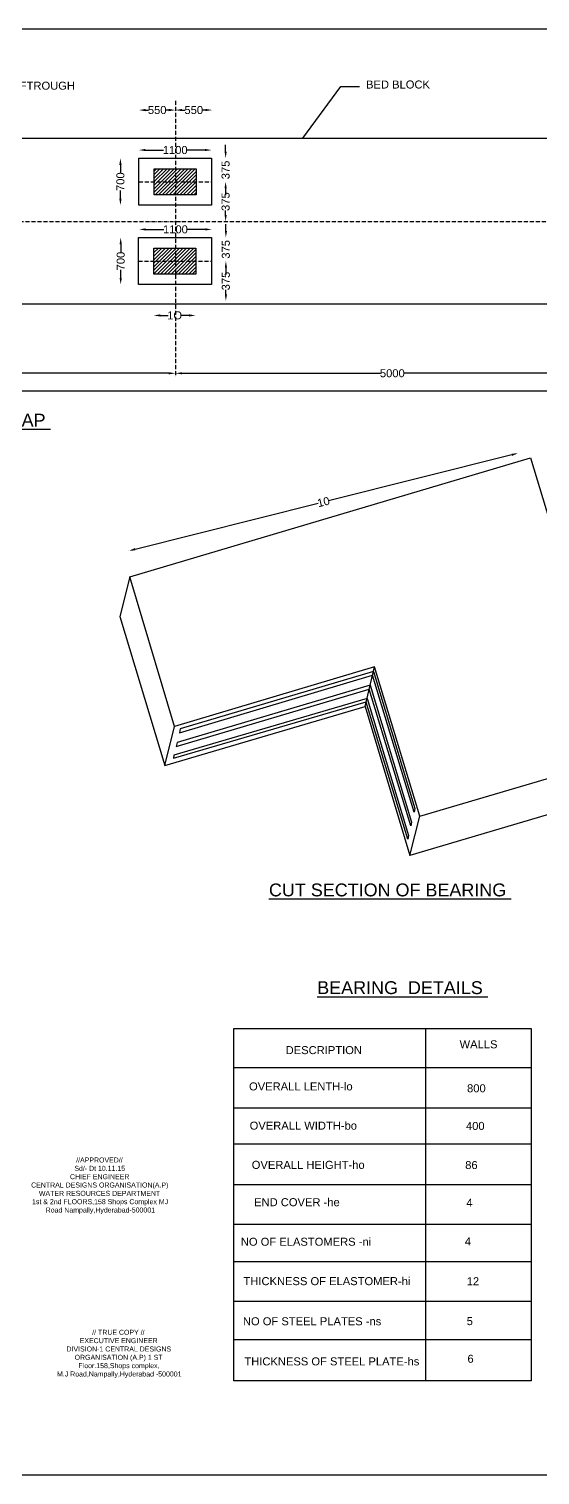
# Model space of a CAD drawing. Header units: millimetres. Extents: x 5124 to 3979742, y 2311 to 12006648.
# Drawn here: x 3960446 to 3968121, y 11984959 to 12006648 of the extents above; entities that cross this region are included whole.
import ezdxf

# ---------------------------------------------------------------- set-up
doc = ezdxf.new("R2010")
doc.units = ezdxf.units.MM
doc.header["$MEASUREMENT"] = 0
doc.linetypes.add('ACAD_ISO10W100', pattern=[18, 12, -3, 0, -3])
doc.layers.add('DRAWING', color=7, linetype='Continuous')
doc.layers.add('TEXT', color=7, linetype='Continuous')
doc.styles.get("Standard").update_dxf_attribs({"font": 'arial.ttf', "height": 120})
doc.dimstyles.get("Standard").update_dxf_attribs({"dimtxt": 120, "dimasz": 100, "dimexe": 0.18, "dimexo": 0.0625, "dimgap": 0.09, "dimtad": 0, "dimdec": 0, "dimzin": 0, "dimdsep": 46, "dimtxsty": 'Standard', "dimcen": 0.09, "dimse1": 1, "dimse2": 1, "dimadec": 0, "dimazin": 0, "dimtfac": 1, "dimtdec": 0, "dimtofl": 0, "dimtmove": 0, "dimatfit": 3, "dimfxl": 0, "dimtolj": 1, "dimtzin": 0, "dimarcsym": 0})

# ---------------------------------------------------------------- blocks, each defined once
blk = doc.blocks.new('*D23')
at = {"layer": 'Defpoints', "color": 0, "transparency": 16777216}
for p in [(3962096, 12004831), (3962096, 12004709), (3963189, 12004709)]:
    blk.add_point(p, dxfattribs=at)
at = {"layer": 'TEXT', "color": 0, "lineweight": -2, "transparency": 16777216}
for p, q in [((3962196, 12004831), (3962469, 12004831)), ((3963089, 12004831), (3962816, 12004831))]:
    blk.add_line(p, q, dxfattribs=at)
at = {"layer": 'TEXT', "color": 0, "transparency": 16777216}
for points in [[(3962196, 12004848), (3962196, 12004815), (3962096, 12004831)], [(3963089, 12004848), (3963089, 12004815), (3963189, 12004831)]]:
    blk.add_solid(points, dxfattribs=at)
at = {"layer": 'TEXT', "color": 0, "transparency": 16777216, "insert": (3962642, 12004831), "char_height": 120, "attachment_point": 5}
blk.add_mtext('\\A1;1100', dxfattribs=at)
blk = doc.blocks.new('*D24')
at = {"layer": 'Defpoints', "color": 0, "transparency": 16777216}
for p in [(3962096, 12004709), (3961820, 12004004), (3962096, 12004004)]:
    blk.add_point(p, dxfattribs=at)
at = {"layer": 'TEXT', "color": 0, "lineweight": -2, "transparency": 16777216}
for p, q in [((3961820, 12004609), (3961820, 12004489)), ((3961820, 12004104), (3961820, 12004225))]:
    blk.add_line(p, q, dxfattribs=at)
at = {"layer": 'TEXT', "color": 0, "transparency": 16777216}
for points in [[(3961803, 12004609), (3961837, 12004609), (3961820, 12004709)], [(3961803, 12004104), (3961837, 12004104), (3961820, 12004004)]]:
    blk.add_solid(points, dxfattribs=at)
at = {"layer": 'TEXT', "color": 0, "transparency": 16777216, "insert": (3961820, 12004357), "char_height": 120, "attachment_point": 5, "rotation": 90}
blk.add_mtext('\\A1;700', dxfattribs=at)
blk = doc.blocks.new('*D25')
at = {"layer": 'Defpoints', "color": 0, "transparency": 16777216}
for p in [(3963189, 12004709), (3963189, 12004357), (3963399, 12004357)]:
    blk.add_point(p, dxfattribs=at)
at = {"layer": 'TEXT', "color": 0, "lineweight": -2, "transparency": 16777216}
for p, q in [((3963399, 12004809), (3963399, 12004909)), ((3963399, 12004257), (3963399, 12004157))]:
    blk.add_line(p, q, dxfattribs=at)
at = {"layer": 'TEXT', "color": 0, "transparency": 16777216}
for points in [[(3963383, 12004809), (3963416, 12004809), (3963399, 12004709)], [(3963383, 12004257), (3963416, 12004257), (3963399, 12004357)]]:
    blk.add_solid(points, dxfattribs=at)
at = {"layer": 'TEXT', "color": 0, "transparency": 16777216, "insert": (3963399, 12004533), "char_height": 120, "attachment_point": 5, "rotation": 90}
blk.add_mtext('\\A1;375', dxfattribs=at)
blk = doc.blocks.new('*D26')
at = {"layer": 'Defpoints', "color": 0, "transparency": 16777216}
for p in [(3963399, 12004357), (3963399, 12004357), (3963399, 12003759)]:
    blk.add_point(p, dxfattribs=at)
at = {"layer": 'TEXT', "color": 0, "lineweight": -2, "transparency": 16777216}
for p, q in [((3963399, 12004257), (3963399, 12004191)), ((3963399, 12003859), (3963399, 12003925))]:
    blk.add_line(p, q, dxfattribs=at)
at = {"layer": 'TEXT', "color": 0, "transparency": 16777216}
for points in [[(3963383, 12004257), (3963416, 12004257), (3963399, 12004357)], [(3963383, 12003859), (3963416, 12003859), (3963399, 12003759)]]:
    blk.add_solid(points, dxfattribs=at)
at = {"layer": 'TEXT', "color": 0, "transparency": 16777216, "insert": (3963399, 12004058), "char_height": 120, "attachment_point": 5, "rotation": 90}
blk.add_mtext('\\A1;375', dxfattribs=at)
blk = doc.blocks.new('*D27')
at = {"layer": 'Defpoints', "color": 0, "transparency": 16777216}
for p in [(3962100, 12003641), (3962100, 12003519), (3963193, 12003519)]:
    blk.add_point(p, dxfattribs=at)
at = {"layer": 'TEXT', "color": 0, "lineweight": -2, "transparency": 16777216}
for p, q in [((3962200, 12003641), (3962473, 12003641)), ((3963093, 12003641), (3962820, 12003641))]:
    blk.add_line(p, q, dxfattribs=at)
at = {"layer": 'TEXT', "color": 0, "transparency": 16777216}
for points in [[(3962200, 12003657), (3962200, 12003624), (3962100, 12003641)], [(3963093, 12003657), (3963093, 12003624), (3963193, 12003641)]]:
    blk.add_solid(points, dxfattribs=at)
at = {"layer": 'TEXT', "color": 0, "transparency": 16777216, "insert": (3962646, 12003641), "char_height": 120, "attachment_point": 5}
blk.add_mtext('\\A1;1100', dxfattribs=at)
blk = doc.blocks.new('*D28')
at = {"layer": 'Defpoints', "color": 0, "transparency": 16777216}
for p in [(3962100, 12003519), (3961824, 12002814), (3962100, 12002814)]:
    blk.add_point(p, dxfattribs=at)
at = {"layer": 'TEXT', "color": 0, "lineweight": -2, "transparency": 16777216}
for p, q in [((3961824, 12003419), (3961824, 12003298)), ((3961824, 12002914), (3961824, 12003034))]:
    blk.add_line(p, q, dxfattribs=at)
at = {"layer": 'TEXT', "color": 0, "transparency": 16777216}
for points in [[(3961807, 12003419), (3961841, 12003419), (3961824, 12003519)], [(3961807, 12002914), (3961841, 12002914), (3961824, 12002814)]]:
    blk.add_solid(points, dxfattribs=at)
at = {"layer": 'TEXT', "color": 0, "transparency": 16777216, "insert": (3961824, 12003166), "char_height": 120, "attachment_point": 5, "rotation": 90}
blk.add_mtext('\\A1;700', dxfattribs=at)
blk = doc.blocks.new('*D29')
at = {"layer": 'Defpoints', "color": 0, "transparency": 16777216}
for p in [(3963193, 12003519), (3963193, 12003166), (3963403, 12003166)]:
    blk.add_point(p, dxfattribs=at)
at = {"layer": 'TEXT', "color": 0, "lineweight": -2, "transparency": 16777216}
for p, q in [((3963403, 12003619), (3963403, 12003719)), ((3963403, 12003066), (3963403, 12002966))]:
    blk.add_line(p, q, dxfattribs=at)
at = {"layer": 'TEXT', "color": 0, "transparency": 16777216}
for points in [[(3963387, 12003619), (3963420, 12003619), (3963403, 12003519)], [(3963387, 12003066), (3963420, 12003066), (3963403, 12003166)]]:
    blk.add_solid(points, dxfattribs=at)
at = {"layer": 'TEXT', "color": 0, "transparency": 16777216, "insert": (3963403, 12003342), "char_height": 120, "attachment_point": 5, "rotation": 90}
blk.add_mtext('\\A1;375', dxfattribs=at)
blk = doc.blocks.new('*D30')
at = {"layer": 'Defpoints', "color": 0, "transparency": 16777216}
for p in [(3963403, 12003166), (3963403, 12003166), (3963403, 12002568)]:
    blk.add_point(p, dxfattribs=at)
at = {"layer": 'TEXT', "color": 0, "lineweight": -2, "transparency": 16777216}
for p, q in [((3963403, 12003066), (3963403, 12003000)), ((3963403, 12002668), (3963403, 12002734))]:
    blk.add_line(p, q, dxfattribs=at)
at = {"layer": 'TEXT', "color": 0, "transparency": 16777216}
for points in [[(3963387, 12003066), (3963420, 12003066), (3963403, 12003166)], [(3963387, 12002668), (3963420, 12002668), (3963403, 12002568)]]:
    blk.add_solid(points, dxfattribs=at)
at = {"layer": 'TEXT', "color": 0, "transparency": 16777216, "insert": (3963403, 12002867), "char_height": 120, "attachment_point": 5, "rotation": 90}
blk.add_mtext('\\A1;375', dxfattribs=at)
blk = doc.blocks.new('*D43')
at = {"layer": 'Defpoints', "color": 0, "transparency": 16777216}
for p in [(3962318, 12002348), (3962949, 12002351), (3962949, 12002348)]:
    blk.add_point(p, dxfattribs=at)
at = {"layer": 'TEXT', "color": 0, "lineweight": -2, "transparency": 16777216}
for p, q in [((3962418, 12002351), (3962535, 12002351)), ((3962849, 12002351), (3962733, 12002351))]:
    blk.add_line(p, q, dxfattribs=at)
at = {"layer": 'TEXT', "color": 0, "transparency": 16777216}
for points in [[(3962418, 12002367), (3962418, 12002334), (3962318, 12002351)], [(3962849, 12002367), (3962849, 12002334), (3962949, 12002351)]]:
    blk.add_solid(points, dxfattribs=at)
at = {"layer": 'TEXT', "color": 0, "transparency": 16777216, "insert": (3962634, 12002351), "char_height": 120, "attachment_point": 5}
blk.add_mtext('\\A1;1O', dxfattribs=at)
blk = doc.blocks.new('*D48')
at = {"layer": 'Defpoints', "color": 0, "transparency": 16777216}
for p in [(3956128, 12001483), (3962646, 12001483), (3962646, 12001483)]:
    blk.add_point(p, dxfattribs=at)
at = {"layer": 'TEXT', "color": 0, "lineweight": -2, "transparency": 16777216}
for p, q in [((3956228, 12001483), (3959208, 12001483)), ((3962546, 12001483), (3959566, 12001483))]:
    blk.add_line(p, q, dxfattribs=at)
at = {"layer": 'TEXT', "color": 0, "transparency": 16777216}
for points in [[(3956228, 12001500), (3956228, 12001466), (3956128, 12001483)], [(3962546, 12001500), (3962546, 12001466), (3962646, 12001483)]]:
    blk.add_solid(points, dxfattribs=at)
at = {"layer": 'TEXT', "color": 0, "transparency": 16777216, "insert": (3959387, 12001483), "char_height": 120, "attachment_point": 5}
blk.add_mtext('\\A1;5000', dxfattribs=at)
blk = doc.blocks.new('*D49')
at = {"layer": 'Defpoints', "color": 0, "transparency": 16777216}
for p in [(3962646, 12001483), (3969157, 12001483), (3969157, 12001483)]:
    blk.add_point(p, dxfattribs=at)
at = {"layer": 'TEXT', "color": 0, "lineweight": -2, "transparency": 16777216}
for p, q in [((3962746, 12001483), (3965723, 12001483)), ((3969057, 12001483), (3966081, 12001483))]:
    blk.add_line(p, q, dxfattribs=at)
at = {"layer": 'TEXT', "color": 0, "transparency": 16777216}
for points in [[(3962746, 12001500), (3962746, 12001466), (3962646, 12001483)], [(3969057, 12001500), (3969057, 12001466), (3969157, 12001483)]]:
    blk.add_solid(points, dxfattribs=at)
at = {"layer": 'TEXT', "color": 0, "transparency": 16777216, "insert": (3965902, 12001483), "char_height": 120, "attachment_point": 5}
blk.add_mtext('\\A1;5000', dxfattribs=at)
blk = doc.blocks.new('*D51')
at = {"layer": 'Defpoints', "color": 0, "transparency": 16777216}
for p in [(3948395, 12001226), (3948395, 12001214), (3970178, 12001226)]:
    blk.add_point(p, dxfattribs=at)
at = {"layer": 'TEXT', "color": 0, "lineweight": -2, "transparency": 16777216}
for p, q in [((3948495, 12001214), (3959067, 12001214)), ((3970078, 12001214), (3959507, 12001214))]:
    blk.add_line(p, q, dxfattribs=at)
at = {"layer": 'TEXT', "color": 0, "transparency": 16777216}
for points in [[(3948495, 12001231), (3948495, 12001197), (3948395, 12001214)], [(3970078, 12001231), (3970078, 12001197), (3970178, 12001214)]]:
    blk.add_solid(points, dxfattribs=at)
at = {"layer": 'TEXT', "color": 0, "transparency": 16777216, "insert": (3959287, 12001214), "char_height": 120, "attachment_point": 5}
blk.add_mtext('\\A1;16400', dxfattribs=at)
blk = doc.blocks.new('*D62')
at = {"layer": 'Defpoints', "color": 0, "transparency": 16777216}
for p in [(3967512, 12001404), (3967792, 12000285), (3962091, 11998234)]:
    blk.add_point(p, dxfattribs=at)
at = {"layer": 'TEXT', "color": 0, "lineweight": -2, "transparency": 16777216}
for p, q in [((3967695, 12000260), (3964946, 11999572)), ((3962041, 11998845), (3964791, 11999533))]:
    blk.add_line(p, q, dxfattribs=at)
at = {"layer": 'TEXT', "color": 0, "transparency": 16777216}
for points in [[(3967691, 12000277), (3967699, 12000244), (3967792, 12000285)], [(3962037, 11998861), (3962046, 11998828), (3961944, 11998820)]]:
    blk.add_solid(points, dxfattribs=at)
at = {"layer": 'TEXT', "color": 0, "transparency": 16777216, "insert": (3964868, 11999553), "char_height": 120, "attachment_point": 5, "rotation": 14.0599}
blk.add_mtext('\\A1;10', dxfattribs=at)
blk = doc.blocks.new('*D80')
at = {"layer": 'Defpoints', "color": 0, "transparency": 16777216}
for p in [(3962098, 12005419), (3962646, 12005431), (3962646, 12005419)]:
    blk.add_point(p, dxfattribs=at)
at = {"layer": 'TEXT', "color": 0, "lineweight": -2, "transparency": 16777216}
for p, q in [((3962198, 12005431), (3962239, 12005431)), ((3962546, 12005431), (3962504, 12005431))]:
    blk.add_line(p, q, dxfattribs=at)
at = {"layer": 'TEXT', "color": 0, "transparency": 16777216}
for points in [[(3962198, 12005448), (3962198, 12005414), (3962098, 12005431)], [(3962546, 12005448), (3962546, 12005414), (3962646, 12005431)]]:
    blk.add_solid(points, dxfattribs=at)
at = {"layer": 'TEXT', "color": 0, "transparency": 16777216, "insert": (3962372, 12005431), "char_height": 120, "attachment_point": 5}
blk.add_mtext('\\A1;550', dxfattribs=at)
blk = doc.blocks.new('*D81')
at = {"layer": 'Defpoints', "color": 0, "transparency": 16777216}
for p in [(3962643, 12005431), (3963198, 12005431), (3963198, 12005431)]:
    blk.add_point(p, dxfattribs=at)
at = {"layer": 'TEXT', "color": 0, "lineweight": -2, "transparency": 16777216}
for p, q in [((3962743, 12005431), (3962788, 12005431)), ((3963098, 12005431), (3963053, 12005431))]:
    blk.add_line(p, q, dxfattribs=at)
at = {"layer": 'TEXT', "color": 0, "transparency": 16777216}
for points in [[(3962743, 12005448), (3962743, 12005415), (3962643, 12005431)], [(3963098, 12005448), (3963098, 12005415), (3963198, 12005431)]]:
    blk.add_solid(points, dxfattribs=at)
at = {"layer": 'TEXT', "color": 0, "transparency": 16777216, "insert": (3962921, 12005431), "char_height": 120, "attachment_point": 5}
blk.add_mtext('\\A1;550', dxfattribs=at)

msp = doc.modelspace()

# ---------------------------------------------------------------- hatches: boundary and pattern name
at = {"layer": 'DRAWING'}
h = msp.add_hatch(dxfattribs=at)
h.set_pattern_fill('ANSI31', color=256, scale=300, style=0)
h.paths.add_polyline_path([(3962325.6, 12004551.4), (3962957.3, 12004551.4), (3962957.3, 12004159.2), (3962325.6, 12004159.2)])
h = msp.add_hatch(dxfattribs=at)
h.set_pattern_fill('ANSI31', color=256, scale=300, style=0)
h.paths.add_polyline_path([(3962322.3, 12003360.9), (3962954, 12003360.9), (3962954, 12002968.7), (3962322.3, 12002968.7)])

# ---------------------------------------------------------------- linework, layer by layer
at = {"layer": 'DRAWING', "linetype": 'ACAD_ISO10W100', "ltscale": 5}
for points in [[(3962646.3, 12005571.2), (3962646.3, 12001426.8)], [(3962095.6, 12004356.8), (3963188.8, 12004356.8)], [(3947963, 12003758.8), (3970495.9, 12003758.8)], [(3962092.3, 12003166.3), (3963185.5, 12003166.3)]]:
    msp.add_lwpolyline(points, dxfattribs=at)
at = {"layer": 'DRAWING'}
for points in [[(3948407.8, 12005007.4), (3970186.8, 12005007.4), (3970186.8, 12002521.7), (3948407.8, 12002521.7)], [(3962095.6, 12004709.2), (3963188.8, 12004709.2), (3963188.8, 12004004.5), (3962095.6, 12004004.5)], [(3962325.6, 12004551.4), (3962957.3, 12004551.4), (3962957.3, 12004159.2), (3962325.6, 12004159.2)], [(3962092.3, 12003518.7), (3963185.5, 12003518.7), (3963185.5, 12002814), (3962092.3, 12002814)], [(3962322.3, 12003360.9), (3962954, 12003360.9), (3962954, 12002968.7), (3962322.3, 12002968.7)]]:
    msp.add_lwpolyline(points, close=True, dxfattribs=at)
for points in [[(3961960.3, 11998429), (3967978.9, 12000217.6), (3969335.7, 11995733.3), (3969194.4, 11995145), (3966166.9, 11994251.7), (3966317.1, 11994843), (3969335.7, 11995733.3)], [(3966317.1, 11994843), (3965635.2, 11997079.9), (3962630.9, 11996186), (3961960.3, 11998429), (3961813, 11997835.6), (3962488.8, 11995603.4), (3962630.9, 11996186)], [(3962488.8, 11995603.4), (3965492.9, 11996483.8), (3965635.2, 11997079.9)], [(3962718.5, 11996150.7), (3962707.7, 11996092.6), (3965605.3, 11996954.6), (3965618.9, 11997011.5), (3962718.5, 11996150.7)], [(3965618.9, 11997011.5), (3966241.3, 11994958), (3966229.3, 11994902.1), (3965605.3, 11996954.6)], [(3962669.3, 11995944.3), (3962658.5, 11995886.2), (3965556.1, 11996748.2), (3965569.7, 11996805.1), (3962669.3, 11995944.3)], [(3965569.7, 11996805.1), (3966192.1, 11994751.6), (3966180.2, 11994695.7), (3965556.1, 11996748.2)], [(3962621.1, 11995757.4), (3962614.3, 11995710.2), (3965510.7, 11996558.2), (3965522.2, 11996606.3), (3962621.1, 11995757.4)], [(3965492.9, 11996483.8), (3966166.9, 11994251.7)], [(3965522.3, 11996606.4), (3966144.6, 11994552.8), (3966132.7, 11994497), (3965508.7, 11996549.4)]]:
    msp.add_lwpolyline(points, dxfattribs=at)
at = {"layer": 'TEXT'}
for points in [[(3945528, 12006647.8), (3979613.4, 12006647.8), (3979613.4, 11984959.2), (3945528, 11984959.2)], [(3963522.6, 11991654.6), (3967987.5, 11991654.6), (3967987.5, 11986371.3), (3963522.6, 11986371.3)]]:
    msp.add_lwpolyline(points, close=True, dxfattribs=at)
for points in [[(3964559.6, 12005007.4), (3965127.8, 12005785), (3965407.9, 12005785)], [(3966399, 11991654.6), (3966399, 11986371.3)], [(3963522.6, 11991073.3), (3967987.5, 11991073.3)], [(3963522.6, 11990469.3), (3967987.5, 11990469.3)], [(3963522.6, 11989925.4), (3967987.5, 11989925.4)], [(3963522.6, 11989317), (3967987.5, 11989317)], [(3963522.6, 11988720.1), (3967987.5, 11988720.1)], [(3963522.6, 11988160.5), (3967987.5, 11988160.5)], [(3963522.6, 11987565.4), (3967987.5, 11987565.4)], [(3963522.6, 11986994.7), (3967987.5, 11986994.7)]]:
    msp.add_lwpolyline(points, dxfattribs=at)

# ---------------------------------------------------------------- texts
for s, height, p in [('AXIS OF SYMETRY OFTROUGH', 120, (3958613.7, 12005736.4)), ('BED BLOCK', 120, (3965507.7, 12005754.3)), ('%%UTOP PLAN OF PIER CAP ', 192.867, (3957582.1, 12000683.8)), ('%%UCUT SECTION OF BEARING ', 192.867, (3964049.8, 11993638.4)), ('%%UBEARING  DETAILS ', 192.867, (3964774.5, 11992172.7)), ('WALLS ', 120, (3966912.5, 11991359.7)), ('DESCRIPTION ', 120, (3964300.5, 11991272.5)), ('OVERALL LENTH-lo', 120, (3963751.2, 11990728.3)), ('800', 120, (3967024.4, 11990700.1)), ('OVERALL WIDTH-bo', 120, (3963760.1, 11990139.8)), ('400', 120, (3967007.6, 11990135.5)), ('OVERALL HEIGHT-ho', 120, (3963791.5, 11989551.6)), ('86', 120, (3966996.4, 11989548.6)), ('END COVER -he', 120, (3963827.1, 11988991.6)), ('4', 120, (3967013.2, 11988984.1)), ('NO OF ELASTOMERS -ni', 120, (3963627.8, 11988398.7)), ('4', 120, (3966991.1, 11988404.5)), ('THICKNESS OF ELASTOMER-hi', 120, (3963667.8, 11987807.6)), ('12', 120, (3967019.1, 11987806.4)), ('NO OF STEEL PLATES -ns', 120, (3963659, 11987205.9)), ('5', 120, (3967019.1, 11987208.3)), ('THICKNESS OF STEEL PLATE-hs', 120, (3963681.1, 11986604.2)), ('6', 120, (3967030.3, 11986643.7))]:
    msp.add_text(s, height=height, dxfattribs=at).set_placement(p)
at = {"layer": 'TEXT', "char_height": 75, "attachment_point": 1}
for s, insert, width in [('\\pi701.74;//APPROVED// \\P\\pi674.03;Sd/- Dt 10.11.15 \\P\\pi609.01;CHIEF ENGINEER \\P\\pi25.152;CENTRAL DESIGNS ORGANISATION(A.P)    \\P\\pi141.74;WATER RESOURCES DEPARTMENT       \\P\\pi38.837;1st & 2nd FLOORS,158 Shops Complex MJ \\P\\pi243.58;Road Nampally,Hyderabad-500001', (3960453.9, 11989722.1), 2102.162), ('\\pi652.03;// TRUE COPY // \\P\\pi464.68;EXECUTIVE ENGINEER\\P\\pi265.8;DIVISION-1 CENTRAL DESIGNS \\P\\pi387.82;ORGANISATION (A.P) 1 ST \\P\\pi445.34;Floor.158,Shops complex,                                      \\P\\pi123.76;M.J Road,Nampally,Hyderabad -500001', (3960744.1, 11987137.9), 2089.973)]:
    msp.add_mtext(s, dxfattribs=dict(at, insert=insert, width=width))

# ---------------------------------------------------------------- dimensions: what is measured, and where the dimension line sits
at = {"layer": 'TEXT'}
for base, p1, p2, text, picture, middle in [((3962645.7, 12005430.9), (3962098.1, 12005418.9), (3962645.7, 12005418.9), '550', '*D80', (3962371.9, 12005430.9)), ((3963198, 12005431.3), (3962643.4, 12005431.3), (3963198, 12005431.3), '550', '*D81', (3962920.7, 12005431.3)), ((3962095.6, 12004831.3), (3963188.8, 12004709.2), (3962095.6, 12004709.2), '1100', '*D23', (3962642.2, 12004831.3)), ((3962099.7, 12003640.8), (3963192.9, 12003518.7), (3962099.7, 12003518.7), '1100', '*D27', (3962646.3, 12003640.8)), ((3962949, 12002350.7), (3962318.4, 12002347.8), (3962949, 12002347.8), '1O', '*D43', (3962633.7, 12002350.7)), ((3962646.3, 12001482.8), (3956127.5, 12001482.8), (3962646.3, 12001482.8), '5000', '*D48', (3959386.9, 12001482.8)), ((3969157.3, 12001482.8), (3962646.3, 12001482.8), (3969157.3, 12001482.8), '5000', '*D49', (3965901.8, 12001482.8)), ((3948395.2, 12001214.1), (3970178.2, 12001226.2), (3948395.2, 12001226.2), '16400', '*D51', (3959286.7, 12001214.1))]:
    dim = msp.add_linear_dim(base=base, p1=p1, p2=p2, text=text, dimstyle='Standard', dxfattribs=at)
    dim.commit()
    dim.dimension.update_dxf_attribs({"geometry": picture, "text_midpoint": middle})
for base, p1, p2, angle, text, picture, middle in [((3963399.2, 12004356.8), (3963188.8, 12004709.2), (3963188.8, 12004356.8), 90, '375', '*D25', (3963399.2, 12004533)), ((3961820.1, 12004004.5), (3962095.6, 12004709.2), (3962095.6, 12004004.5), 90, '700', '*D24', (3961820.1, 12004356.8)), ((3963399.2, 12004356.8), (3963399.2, 12003758.8), (3963399.2, 12004356.8), 90, '375', '*D26', (3963399.2, 12004057.8)), ((3963403.3, 12003166.3), (3963192.9, 12003518.7), (3963192.9, 12003166.3), 90, '375', '*D29', (3963403.3, 12003342.5)), ((3961824.2, 12002814), (3962099.7, 12003518.7), (3962099.7, 12002814), 90, '700', '*D28', (3961824.2, 12003166.3)), ((3963403.3, 12003166.3), (3963403.3, 12002568.3), (3963403.3, 12003166.3), 90, '375', '*D30', (3963403.3, 12002867.3)), ((3967792.2, 12000284.8), (3962091.2, 11998234.3), (3967511.8, 12001404.4), 14.05987, '10', '*D62', (3964868.3, 11999552.5))]:
    dim = msp.add_linear_dim(base=base, p1=p1, p2=p2, angle=angle, text=text, dimstyle='Standard', dxfattribs=at)
    dim.commit()
    dim.dimension.update_dxf_attribs({"geometry": picture, "text_midpoint": middle})

doc.saveas('drawing.dxf')
